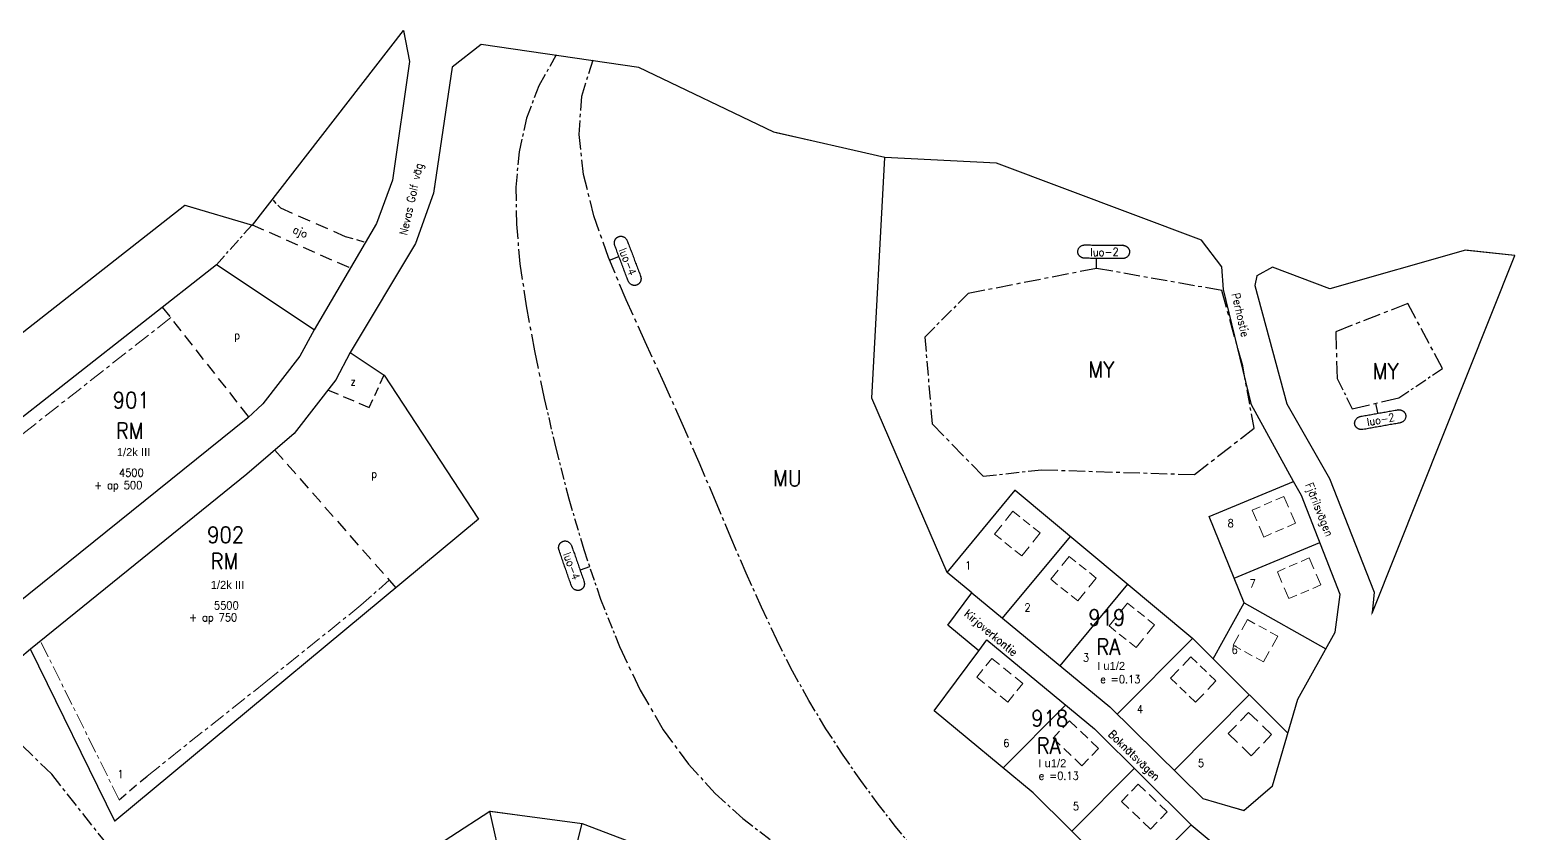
# Model space of a CAD drawing. Header units: metres. Extents: x 25522641 to 25524241, y 6685102 to 6686476.
# Drawn here: x 25523684 to 25524241, y 6686175 to 6686476 of the extents above; entities that cross this region are included whole.
import ezdxf
from ezdxf.enums import TextEntityAlignment as Align

# ---------------------------------------------------------------- set-up
doc = ezdxf.new("R2010")
doc.units = ezdxf.units.M
for name, pattern in [('CENTER', [11, 6.5, -1.5, 1.5, -1.5]), ('DASHED', [7.5, 5, -2.5]), ('DIVIDE2', [6.25, 2.5, -1.25, 0, -1.25, 0, -1.25])]:
    doc.linetypes.add(name, pattern=pattern)
for name, color, linetype in [('D-ALUE-K-TARKOITUS', 7, 'Continuous'), ('D-RAJA-ALUE-KORTTELI', 7, 'Continuous'), ('D-RAJA-K-MAARAYS-R-ALA', 7, 'Continuous'), ('D-RAJA-TONTTI', 7, 'Continuous'), ('D-TEKSTI-025', 7, 'Continuous'), ('D-TEKSTI-035', 7, 'Continuous'), ('D-VARITYS-ALUE_M', 7, 'Continuous'), ('D-VARITYS-ALUE_R', 7, 'Continuous')]:
    doc.layers.add(name, color=color, linetype=linetype)
doc.styles.add('ROMANS', font='ROMANS.shx', dxfattribs={"width": 0.9})
doc.styles.get("Standard").update_dxf_attribs({"font": 'arial.ttf'})

msp = doc.modelspace()

# ---------------------------------------------------------------- linework, layer by layer
at = {"layer": 'D-RAJA-ALUE-KORTTELI', "color": 7, "linetype": 'Continuous'}
for p, q in [((25523767.69085579, 6686403.203813694), (25523824.316356, 6686476.144653778)), ((25523824.316356, 6686476.144653778), (25523826.66652815, 6686464.485593622)), ((25523853.44394058, 6686470.943474181), (25523842.61808733, 6686462.354420874)), ((25523912.61411328, 6686462.296705548), (25523853.44394058, 6686470.943474181)), ((25523826.66652815, 6686464.485593622), (25523820.17359295, 6686420.034913433)), ((25523842.61808733, 6686462.354420874), (25523835.57504985, 6686415.146077591)), ((25523963.20081116, 6686438.019464373), (25523912.61411328, 6686462.296705548)), ((25524004.77654751, 6686428.595567862), (25523963.20081116, 6686438.019464373)), ((25523999.89707892, 6686338.265546659), (25524004.77654751, 6686428.595567862)), ((25524046.64594704, 6686426.448083303), (25524004.77654751, 6686428.595567862)), ((25524123.57756092, 6686397.492147212), (25524046.64594704, 6686426.448083303)), ((25523820.17359295, 6686420.034913433), (25523814.17842725, 6686403.833169023)), ((25523835.57504985, 6686415.146077591), (25523828.8847716, 6686396.341291466)), ((25523588.72002326, 6686290.119441669), (25523742.39332921, 6686410.695353261)), ((25523742.39332921, 6686410.695353261), (25523767.69085579, 6686403.203813694)), ((25523814.17842725, 6686403.833169023), (25523790.84052937, 6686363.953728345)), ((25523828.8847716, 6686396.341291466), (25523804.39151139, 6686355.409743483)), ((25524131.14313932, 6686387.599847055), (25524123.57756092, 6686397.492147212)), ((25524222.53892506, 6686393.780954209), (25524171.65524223, 6686379.329764874)), ((25524187.45816442, 6686257.707290323), (25524240.96582361, 6686391.769069321)), ((25524240.96582361, 6686391.769069321), (25524222.53892506, 6686393.780954209)), ((25523754.18937217, 6686388.330648154), (25523640.92068729, 6686299.34129322)), ((25523790.84052937, 6686363.953728345), (25523754.18937217, 6686388.330648154)), ((25524131.77568782, 6686379.110037975), (25524131.14313932, 6686387.599847055)), ((25524144.228953, 6686384.200699002), (25524143.55543957, 6686380.621913453)), ((25524150.10047758, 6686387.453176234), (25524144.228953, 6686384.200699002)), ((25524171.65524223, 6686379.329764874), (25524150.10047758, 6686387.453176234)), ((25524142.30694407, 6686335.8440433), (25524131.77568782, 6686379.110037975)), ((25524143.55543957, 6686380.621913453), (25524155.518314, 6686336.259099772)), ((25523790.84052937, 6686363.953728345), (25523785.48031998, 6686354.111494713)), ((25523785.48031998, 6686354.111494713), (25523771.67852704, 6686336.154960268)), ((25523804.39151139, 6686355.409743483), (25523798.97009671, 6686345.146745627)), ((25523804.39151139, 6686355.409743483), (25523817.098348, 6686346.978564747)), ((25523798.97009671, 6686345.146745627), (25523783.35407304, 6686325.059959398)), ((25523817.098348, 6686346.978564747), (25523852.43192669, 6686292.905324022)), ((25523771.67852704, 6686336.154960268), (25523766.02149938, 6686330.92217647)), ((25524028.14171716, 6686273.000378236), (25523999.89707892, 6686338.265546659)), ((25524158.05337666, 6686307.092077859), (25524142.30694407, 6686335.8440433)), ((25524155.518314, 6686336.259099772), (25524171.55522775, 6686308.165648242)), ((25523766.02149938, 6686330.92217647), (25523674.24355833, 6686257.081604402)), ((25523783.35407304, 6686325.059959398), (25523765.61555637, 6686309.78771684)), ((25523765.61555637, 6686309.78771684), (25523684.54436726, 6686244.252149457)), ((25524126.41631848, 6686293.938782727), (25524158.05337666, 6686307.092077859)), ((25524160.99855275, 6686301.788996156), (25524158.05337666, 6686307.092077859)), ((25524171.55522775, 6686308.165648242), (25524188.2758048, 6686265.534625119)), ((25524028.14171716, 6686273.000378236), (25524053.61789573, 6686303.821258168)), ((25524053.61789573, 6686303.821258168), (25524120.29450471, 6686248.263041216)), ((25524175.53476468, 6686264.665343991), (25524160.99855275, 6686301.788996156)), ((25523852.43192669, 6686292.905324022), (25523716.12707914, 6686179.724460712)), ((25524139.50064728, 6686261.646030927), (25524126.41631848, 6686293.938782727)), ((25524037.38741485, 6686265.357810751), (25524028.14171716, 6686273.000378236)), ((25524028.46627296, 6686253.2235512), (25524037.38741485, 6686265.357810751)), ((25524037.38741485, 6686265.357810751), (25524089.13338566, 6686222.670298471)), ((25524127.86981199, 6686240.576596457), (25524139.50064728, 6686261.646030927)), ((25524173.61100802, 6686250.648553775), (25524175.53476468, 6686264.665343991)), ((25524188.2758048, 6686265.534625119), (25524187.45816442, 6686257.707290323)), ((25524040.0634484, 6686243.665768341), (25524028.46627296, 6686253.2235512)), ((25524159.67400791, 6686225.455602474), (25524173.61100802, 6686250.648553775)), ((25523684.54436726, 6686244.252149457), (25523638.42463589, 6686205.182175794)), ((25523716.12707914, 6686179.724460712), (25523684.54436726, 6686244.252149457)), ((25524040.0634484, 6686243.665768341), (25524043.06426148, 6686247.685473391)), ((25524043.06426148, 6686247.685473391), (25524083.42867382, 6686214.328325897)), ((25524120.29450471, 6686248.263041216), (25524127.86981199, 6686240.576596457)), ((25524023.36367992, 6686221.14676082), (25524040.0634484, 6686243.665768341)), ((25524089.13338566, 6686222.670298471), (25524123.97503603, 6686188.210200754)), ((25524150.12482795, 6686192.984795906), (25524159.67400791, 6686225.455602474)), ((25524060.45236159, 6686190.32774099), (25524023.36367992, 6686221.14676082)), ((25524083.42867382, 6686214.328325897), (25524119.6380918, 6686178.434134732)), ((25524100.39087986, 6686150.906447222), (25524060.45236159, 6686190.32774099)), ((25524139.43511898, 6686183.799664922), (25524150.12482795, 6686192.984795906)), ((25523827.45069003, 6686164.557285215), (25523856.74747683, 6686183.49624493)), ((25523856.74747683, 6686183.49624493), (25523891.40182257, 6686178.823179722)), ((25524123.97503603, 6686188.210200754), (25524139.43511898, 6686183.799664922)), ((25523891.40182257, 6686178.823179722), (25523919.61757072, 6686168.0713662)), ((25524119.6380918, 6686178.434134732), (25524135.98451327, 6686164.777663787))]:
    msp.add_line(p, q, dxfattribs=at)
at = {"layer": 'D-RAJA-K-MAARAYS-R-ALA', "color": 2, "linetype": 'CENTER', "ltscale": 0.7657565697791658}
msp.add_line((25523881.64724674, 6686467.043452938), (25523875.05780038, 6686455.374732849), dxfattribs=at)
at = {"layer": 'D-RAJA-K-MAARAYS-R-ALA', "color": 2, "linetype": 'CENTER', "ltscale": 0.814627099901828}
msp.add_line((25523891.20076716, 6686451.501117263), (25523895.43677276, 6686465.113209618), dxfattribs=at)
at = {"layer": 'D-RAJA-K-MAARAYS-R-ALA', "color": 2, "linetype": 'CENTER', "ltscale": 0.738386023456787}
msp.add_line((25523875.05780038, 6686455.374732849), (25523870.4719207, 6686443.294109091), dxfattribs=at)
at = {"layer": 'D-RAJA-K-MAARAYS-R-ALA', "color": 2, "linetype": 'CENTER', "ltscale": 0.823793296154229}
msp.add_line((25523890.19343866, 6686437.119970613), (25523891.20076716, 6686451.501117263), dxfattribs=at)
at = {"layer": 'D-RAJA-K-MAARAYS-R-ALA', "color": 2, "linetype": 'CENTER', "ltscale": 0.7374509223737541}
msp.add_line((25523870.4719207, 6686443.294109091), (25523867.68290202, 6686430.693692616), dxfattribs=at)
at = {"layer": 'D-RAJA-K-MAARAYS-R-ALA', "color": 2, "linetype": 'CENTER', "ltscale": 0.861640789592728}
msp.add_line((25523891.88163373, 6686422.136058981), (25523890.19343866, 6686437.119970613), dxfattribs=at)
at = {"layer": 'D-RAJA-K-MAARAYS-R-ALA', "color": 2, "linetype": 'CENTER', "ltscale": 0.7589893537471261}
msp.add_line((25523867.68290202, 6686430.693692616), (25523866.4840387, 6686417.465594351), dxfattribs=at)
at = {"layer": 'D-RAJA-K-MAARAYS-R-ALA', "color": 2, "linetype": 'CENTER', "ltscale": 0.7979936625449989}
msp.add_line((25523866.4840387, 6686417.465594351), (25523866.66862505, 6686403.501925231), dxfattribs=at)
at = {"layer": 'D-RAJA-K-MAARAYS-R-ALA', "color": 2, "linetype": 'CENTER', "ltscale": 0.9082213100193409}
msp.add_line((25523895.73219879, 6686406.715671653), (25523891.88163373, 6686422.136058981), dxfattribs=at)
at = {"layer": 'D-RAJA-K-MAARAYS-R-ALA', "color": 2, "linetype": 'DASHED', "ltscale": 0.3267885651906789}
msp.add_line((25523778.34724524, 6686409.503696049), (25523775.5593186, 6686412.489248304), dxfattribs=at)
at = {"layer": 'D-RAJA-K-MAARAYS-R-ALA', "color": 2, "linetype": 'DASHED', "ltscale": 0.9653606462394141}
msp.add_line((25523802.6567487, 6686398.835358224), (25523778.34724524, 6686409.503696049), dxfattribs=at)
at = {"layer": 'D-RAJA-K-MAARAYS-R-ALA', "color": 2, "linetype": 'CENTER', "ltscale": 0.949710348456741}
msp.add_line((25523901.21198021, 6686391.025097883), (25523895.73219879, 6686406.715671653), dxfattribs=at)
at = {"layer": 'D-RAJA-K-MAARAYS-R-ALA', "color": 2, "linetype": 'CENTER', "ltscale": 0.7052583254463771}
msp.add_line((25523754.22387587, 6686388.300737781), (25523767.60691369, 6686403.297362803), dxfattribs=at)
at = {"layer": 'D-RAJA-K-MAARAYS-R-ALA', "color": 2, "linetype": 'DASHED', "ltscale": 0.930222114865707}
msp.add_line((25523767.60691369, 6686403.297362803), (25523803.80864963, 6686387.410064364), dxfattribs=at)
at = {"layer": 'D-RAJA-K-MAARAYS-R-ALA', "color": 2, "linetype": 'CENTER', "ltscale": 0.8496900587507321}
msp.add_line((25523866.66862505, 6686403.501925231), (25523868.02995541, 6686388.694796175), dxfattribs=at)
at = {"layer": 'D-RAJA-K-MAARAYS-R-ALA', "color": 2, "linetype": 'DASHED', "ltscale": 0.580513218716804}
msp.add_line((25523809.62623603, 6686396.815009645), (25523802.6567487, 6686398.835358224), dxfattribs=at)
at = {"layer": 'D-RAJA-K-MAARAYS-R-ALA', "color": 2, "linetype": 'CENTER', "ltscale": 0.977639040622208}
msp.add_line((25523907.78782439, 6686375.230626872), (25523901.21198021, 6686391.025097883), dxfattribs=at)
at = {"layer": 'D-RAJA-K-MAARAYS-R-ALA', "color": 2, "linetype": 'CENTER', "ltscale": 0.910285734935734}
msp.add_line((25523868.02995541, 6686388.694796175), (25523870.36132414, 6686372.936318095), dxfattribs=at)
at = {"layer": 'D-RAJA-K-MAARAYS-R-ALA', "color": 2, "linetype": 'CENTER', "ltscale": 0.9715599678045942}
msp.add_line((25524084.20510855, 6686386.955823364), (25524036.04687805, 6686377.572903564), dxfattribs=at)
at = {"layer": 'D-RAJA-K-MAARAYS-R-ALA', "color": 2, "linetype": 'CENTER', "ltscale": 0.943447384860438}
msp.add_line((25524131.1271814, 6686378.692732472), (25524084.20510855, 6686386.955823364), dxfattribs=at)
at = {"layer": 'D-RAJA-K-MAARAYS-R-ALA', "color": 2, "linetype": 'CENTER', "ltscale": 1.027906359478224}
msp.add_line((25524138.96914331, 6686350.466502364), (25524131.1271814, 6686378.692732472), dxfattribs=at)
at = {"layer": 'D-RAJA-K-MAARAYS-R-ALA', "color": 2, "linetype": 'DASHED', "ltscale": 0.906031464978982}
msp.add_line((25523766.21360839, 6686331.481769986), (25523734.04543066, 6686372.460860683), dxfattribs=at)
at = {"layer": 'D-RAJA-K-MAARAYS-R-ALA', "color": 2, "linetype": 'CENTER', "ltscale": 0.977147460083491}
msp.add_line((25523870.36132414, 6686372.936318095), (25523873.45602556, 6686356.118601901), dxfattribs=at)
at = {"layer": 'D-RAJA-K-MAARAYS-R-ALA', "color": 2, "linetype": 'CENTER', "ltscale": 0.9871998937171259}
msp.add_line((25523914.92657771, 6686359.49854777), (25523907.78782439, 6686375.230626872), dxfattribs=at)
at = {"layer": 'D-RAJA-K-MAARAYS-R-ALA', "color": 2, "linetype": 'CENTER', "ltscale": 0.808455028397547}
msp.add_line((25524036.04687805, 6686377.572903564), (25524019.81063263, 6686361.224492168), dxfattribs=at)
at = {"layer": 'D-RAJA-K-MAARAYS-R-ALA', "color": 2, "linetype": 'CENTER', "ltscale": 1.016039665999748}
msp.add_line((25524200.85265684, 6686373.765064953), (25524173.87173847, 6686363.251005338), dxfattribs=at)
at = {"layer": 'D-RAJA-K-MAARAYS-R-ALA', "color": 2, "linetype": 'CENTER', "ltscale": 0.9670138691074209}
msp.add_line((25524213.92101488, 6686349.500567316), (25524200.85265684, 6686373.765064953), dxfattribs=at)
at = {"layer": 'D-RAJA-K-MAARAYS-R-ALA', "color": 2, "linetype": 'CENTER', "lineweight": 0, "ltscale": 0.972872219460139}
msp.add_line((25523647.98017284, 6686298.544450267), (25523737.13254656, 6686368.528178831), dxfattribs=at)
at = {"layer": 'D-RAJA-K-MAARAYS-R-ALA', "color": 2, "linetype": 'CENTER', "ltscale": 0.825736625914293}
msp.add_line((25524019.81063263, 6686361.224492168), (25524022.56130789, 6686328.724089595), dxfattribs=at)
at = {"layer": 'D-RAJA-K-MAARAYS-R-ALA', "color": 2, "linetype": 'CENTER', "ltscale": 1.005765669725941}
msp.add_line((25524173.87173847, 6686363.251005338), (25524174.40540263, 6686345.6581984), dxfattribs=at)
at = {"layer": 'D-RAJA-K-MAARAYS-R-ALA', "color": 2, "linetype": 'CENTER', "ltscale": 1.04438330787996}
msp.add_line((25523873.45602556, 6686356.118601901), (25523877.14808533, 6686338.218692799), dxfattribs=at)
at = {"layer": 'D-RAJA-K-MAARAYS-R-ALA', "color": 2, "linetype": 'CENTER', "ltscale": 0.9760275525639731}
msp.add_line((25523922.09508654, 6686343.995149685), (25523914.92657771, 6686359.49854777), dxfattribs=at)
at = {"layer": 'D-RAJA-K-MAARAYS-R-ALA', "color": 2, "linetype": 'CENTER', "ltscale": 0.833807701967168}
msp.add_line((25524143.26747421, 6686327.09495533), (25524138.96914331, 6686350.466502364), dxfattribs=at)
at = {"layer": 'D-RAJA-K-MAARAYS-R-ALA', "color": 2, "linetype": 'DASHED', "ltscale": 0.6577062587316971}
msp.add_line((25523811.53720446, 6686334.84312546), (25523817.0131574, 6686346.803265446), dxfattribs=at)
at = {"layer": 'D-RAJA-K-MAARAYS-R-ALA', "color": 2, "linetype": 'CENTER', "ltscale": 0.7201724738138509}
msp.add_line((25524174.40540263, 6686345.6581984), (25524180.03011071, 6686334.379957002), dxfattribs=at)
at = {"layer": 'D-RAJA-K-MAARAYS-R-ALA', "color": 2, "linetype": 'CENTER', "ltscale": 0.694168033426737}
msp.add_line((25524197.52055451, 6686338.436065295), (25524213.92101488, 6686349.500567316), dxfattribs=at)
at = {"layer": 'D-RAJA-K-MAARAYS-R-ALA', "color": 2, "linetype": 'DASHED', "ltscale": 0.8476485603904559}
msp.add_line((25523795.92086618, 6686341.441095727), (25523811.53720446, 6686334.84312546), dxfattribs=at)
at = {"layer": 'D-RAJA-K-MAARAYS-R-ALA', "color": 2, "linetype": 'CENTER', "ltscale": 0.9472836329167579}
msp.add_line((25523928.86503164, 6686328.863059874), (25523922.09508654, 6686343.995149685), dxfattribs=at)
at = {"layer": 'D-RAJA-K-MAARAYS-R-ALA', "color": 2, "linetype": 'CENTER', "ltscale": 0.67197069363562}
msp.add_line((25523877.14808533, 6686338.218692799), (25523881.43445414, 6686319.553373234), dxfattribs=at)
at = {"layer": 'D-RAJA-K-MAARAYS-R-ALA', "color": 2, "linetype": 'CENTER', "ltscale": 1.025977107058535}
msp.add_line((25524180.03011071, 6686334.379957002), (25524197.52055451, 6686338.436065295), dxfattribs=at)
at = {"layer": 'D-RAJA-K-MAARAYS-R-ALA', "color": 2, "linetype": 'CENTER', "ltscale": 0.9159746085002222}
msp.add_line((25523935.2274311, 6686314.150258396), (25523928.86503164, 6686328.863059874), dxfattribs=at)
at = {"layer": 'D-RAJA-K-MAARAYS-R-ALA', "color": 2, "linetype": 'CENTER', "ltscale": 0.9620144933420071}
msp.add_line((25524022.56130789, 6686328.724089595), (25524041.64632737, 6686309.039665036), dxfattribs=at)
at = {"layer": 'D-RAJA-K-MAARAYS-R-ALA', "color": 2, "linetype": 'CENTER', "ltscale": 0.994698958518966}
msp.add_line((25524120.89105989, 6686309.689284832), (25524143.26747421, 6686327.09495533), dxfattribs=at)
at = {"layer": 'D-RAJA-K-MAARAYS-R-ALA', "color": 2, "linetype": 'DASHED', "ltscale": 0.948253713366919}
msp.add_line((25523776.10770457, 6686318.877666693), (25523821.50325474, 6686267.248355907), dxfattribs=at)
at = {"layer": 'D-RAJA-K-MAARAYS-R-ALA', "color": 2, "linetype": 'CENTER', "ltscale": 0.689626436326288}
msp.add_line((25523881.43445414, 6686319.553373234), (25523886.3528139, 6686300.524359961), dxfattribs=at)
at = {"layer": 'D-RAJA-K-MAARAYS-R-ALA', "color": 2, "linetype": 'CENTER', "ltscale": 0.885660770460726}
msp.add_line((25523941.2781374, 6686299.88106353), (25523935.2274311, 6686314.150258396), dxfattribs=at)
at = {"layer": 'D-RAJA-K-MAARAYS-R-ALA', "color": 2, "linetype": 'CENTER', "ltscale": 0.7747784370191959}
msp.add_line((25524041.64632737, 6686309.039665036), (25524063.59360124, 6686311.467816798), dxfattribs=at)
at = {"layer": 'D-RAJA-K-MAARAYS-R-ALA', "color": 2, "linetype": 'CENTER', "ltscale": 0.9321147173832719}
msp.add_line((25524063.59360124, 6686311.467816798), (25524120.89105989, 6686309.689284832), dxfattribs=at)
at = {"layer": 'D-RAJA-K-MAARAYS-R-ALA', "color": 2, "linetype": 'CENTER', "ltscale": 0.694598443168169}
msp.add_line((25523886.3528139, 6686300.524359961), (25523891.94084652, 6686281.533369728), dxfattribs=at)
at = {"layer": 'D-RAJA-K-MAARAYS-R-ALA', "color": 2, "linetype": 'CENTER', "ltscale": 0.8562294354760219}
msp.add_line((25523947.11300298, 6686286.079793558), (25523941.2781374, 6686299.88106353), dxfattribs=at)
at = {"layer": 'D-RAJA-K-MAARAYS-R-ALA', "color": 2, "linetype": 'DASHED', "lineweight": 0, "ltscale": 0.650000000029481}
for p, q in [((25524154.43278398, 6686301.50761494), (25524142.49436928, 6686296.362301106)), ((25524146.84809637, 6686286.26056559), (25524158.78651107, 6686291.405879425))]:
    msp.add_line(p, q, dxfattribs=at)
at = {"layer": 'D-RAJA-K-MAARAYS-R-ALA', "color": 2, "linetype": 'DASHED', "lineweight": 0, "ltscale": 0.880000000033923}
for p, q in [((25524158.78651107, 6686291.405879425), (25524154.43278398, 6686301.50761494)), ((25524142.49436928, 6686296.362301106), (25524146.84809637, 6686286.26056559))]:
    msp.add_line(p, q, dxfattribs=at)
at = {"layer": 'D-RAJA-K-MAARAYS-R-ALA', "color": 2, "linetype": 'DASHED', "lineweight": 0, "ltscale": 0.8799999999487691}
for p, q in [((25524052.85383971, 6686295.907340514), (25524045.97432118, 6686287.324087933)), ((25524073.92182332, 6686279.021249594), (25524067.04230479, 6686270.437997013)), ((25524095.77010262, 6686261.509747896), (25524088.8905841, 6686252.926495316))]:
    msp.add_line(p, q, dxfattribs=at)
at = {"layer": 'D-RAJA-K-MAARAYS-R-ALA', "color": 2, "linetype": 'DASHED', "lineweight": 0, "ltscale": 0.6499999999846011}
for p, q in [((25524062.99768367, 6686287.77700044), (25524052.85383971, 6686295.907340514)), ((25524084.06566728, 6686270.890909521), (25524073.92182332, 6686279.021249594)), ((25524105.91394658, 6686253.379407823), (25524095.77010262, 6686261.509747896))]:
    msp.add_line(p, q, dxfattribs=at)
at = {"layer": 'D-RAJA-K-MAARAYS-R-ALA', "color": 2, "linetype": 'CENTER', "ltscale": 0.8276645609200931}
msp.add_line((25523952.82788028, 6686272.770766771), (25523947.11300298, 6686286.079793558), dxfattribs=at)
at = {"layer": 'D-RAJA-K-MAARAYS-R-ALA', "color": 2, "linetype": 'DASHED', "lineweight": 0, "ltscale": 0.6500000000137239}
for p, q in [((25524045.97432118, 6686287.324087933), (25524056.11816514, 6686279.193747859)), ((25524067.04230479, 6686270.437997013), (25524077.18614875, 6686262.307656939)), ((25524088.8905841, 6686252.926495316), (25524099.03442806, 6686244.796155241))]:
    msp.add_line(p, q, dxfattribs=at)
at = {"layer": 'D-RAJA-K-MAARAYS-R-ALA', "color": 2, "linetype": 'DASHED', "lineweight": 0, "ltscale": 0.8800000000069059}
for p, q in [((25524056.11816514, 6686279.193747859), (25524062.99768367, 6686287.77700044)), ((25524077.18614875, 6686262.307656939), (25524084.06566728, 6686270.890909521)), ((25524099.03442806, 6686244.796155241), (25524105.91394658, 6686253.379407823))]:
    msp.add_line(p, q, dxfattribs=at)
at = {"layer": 'D-RAJA-K-MAARAYS-R-ALA', "color": 2, "linetype": 'CENTER', "ltscale": 0.68737978976891}
msp.add_line((25523891.94084652, 6686281.533369728), (25523898.23623382, 6686262.982119272), dxfattribs=at)
at = {"layer": 'D-RAJA-K-MAARAYS-R-ALA', "color": 2, "linetype": 'DASHED', "lineweight": 0, "ltscale": 0.650000000047911}
for p, q in [((25524163.90998953, 6686278.412001888), (25524151.97157483, 6686273.266688053)), ((25524156.32530192, 6686263.164952538), (25524168.26371662, 6686268.310266374))]:
    msp.add_line(p, q, dxfattribs=at)
at = {"layer": 'D-RAJA-K-MAARAYS-R-ALA', "color": 2, "linetype": 'DASHED', "lineweight": 0, "ltscale": 0.8799999999655009}
for p, q in [((25524168.26371662, 6686268.310266374), (25524163.90998953, 6686278.412001888)), ((25524151.97157483, 6686273.266688053), (25524156.32530192, 6686263.164952538))]:
    msp.add_line(p, q, dxfattribs=at)
at = {"layer": 'D-RAJA-K-MAARAYS-R-ALA', "color": 2, "linetype": 'CENTER', "ltscale": 0.8000647058536519}
msp.add_line((25523958.51862175, 6686259.978301464), (25523952.82788028, 6686272.770766771), dxfattribs=at)
at = {"layer": 'D-RAJA-K-MAARAYS-R-ALA', "color": 2, "linetype": 'CENTER', "lineweight": 0, "ltscale": 0.8077229497113321}
msp.add_line((25523808.40663647, 6686260.731723819), (25523819.02245731, 6686270.064829361), dxfattribs=at)
at = {"layer": 'D-RAJA-K-MAARAYS-R-ALA', "color": 2, "linetype": 'CENTER', "ltscale": 0.668698996943942}
msp.add_line((25523898.23623382, 6686262.982119272), (25523905.2766576, 6686245.272325328), dxfattribs=at)
at = {"layer": 'D-RAJA-K-MAARAYS-R-ALA', "color": 2, "linetype": 'CENTER', "lineweight": 0, "ltscale": 0.9059225990047529}
msp.add_line((25523772.78764856, 6686232.021672427), (25523808.40663647, 6686260.731723819), dxfattribs=at)
at = {"layer": 'D-RAJA-K-MAARAYS-R-ALA', "color": 2, "linetype": 'CENTER', "ltscale": 0.7736629458876508}
msp.add_line((25523964.28107982, 6686247.72671594), (25523958.51862175, 6686259.978301464), dxfattribs=at)
at = {"layer": 'D-RAJA-K-MAARAYS-R-ALA', "color": 2, "linetype": 'DASHED', "lineweight": 0, "ltscale": 0.8799999999199201}
msp.add_line((25524140.7219452, 6686255.331914123), (25524135.43453541, 6686245.686018743), dxfattribs=at)
at = {"layer": 'D-RAJA-K-MAARAYS-R-ALA', "color": 2, "linetype": 'DASHED', "lineweight": 0, "ltscale": 0.650000000124754}
msp.add_line((25524152.12163974, 6686249.083157096), (25524140.7219452, 6686255.331914123), dxfattribs=at)
at = {"layer": 'D-RAJA-K-MAARAYS-R-ALA', "color": 2, "linetype": 'CENTER', "lineweight": 0, "ltscale": 0.906705466900092}
msp.add_line((25523717.76615668, 6686187.775595039), (25523688.56702, 6686246.670852522), dxfattribs=at)
at = {"layer": 'D-RAJA-K-MAARAYS-R-ALA', "color": 2, "linetype": 'CENTER', "ltscale": 1.041742887100688}
msp.add_line((25523905.2766576, 6686245.272325328), (25523913.09979963, 6686228.805704599), dxfattribs=at)
at = {"layer": 'D-RAJA-K-MAARAYS-R-ALA', "color": 2, "linetype": 'CENTER', "ltscale": 0.7488480901174019}
msp.add_line((25523970.21110693, 6686236.040328508), (25523964.28107982, 6686247.72671594), dxfattribs=at)
at = {"layer": 'D-RAJA-K-MAARAYS-R-ALA', "color": 2, "linetype": 'DASHED', "lineweight": 0, "ltscale": 0.649999999961418}
msp.add_line((25524135.43453541, 6686245.686018743), (25524146.83422995, 6686239.437261716), dxfattribs=at)
at = {"layer": 'D-RAJA-K-MAARAYS-R-ALA', "color": 2, "linetype": 'DASHED', "lineweight": 0, "ltscale": 0.880000000063172}
msp.add_line((25524146.83422995, 6686239.437261716), (25524152.12163974, 6686249.083157096), dxfattribs=at)
at = {"layer": 'D-RAJA-K-MAARAYS-R-ALA', "color": 2, "linetype": 'DASHED', "lineweight": 0, "ltscale": 0.719999999980313}
for p, q in [((25524044.89236967, 6686240.773355484), (25524039.26367269, 6686233.750694281)), ((25524050.96810803, 6686224.369532659), (25524056.596805, 6686231.392193861))]:
    msp.add_line(p, q, dxfattribs=at)
at = {"layer": 'D-RAJA-K-MAARAYS-R-ALA', "color": 2, "linetype": 'DASHED', "lineweight": 0, "ltscale": 0.7499999999285508}
for p, q in [((25524056.596805, 6686231.392193861), (25524044.89236967, 6686240.773355484)), ((25524039.26367269, 6686233.750694281), (25524050.96810803, 6686224.369532659))]:
    msp.add_line(p, q, dxfattribs=at)
at = {"layer": 'D-RAJA-K-MAARAYS-R-ALA', "color": 2, "linetype": 'DASHED', "lineweight": 0, "ltscale": 0.8799999998447651}
msp.add_line((25524119.56913109, 6686241.314392857), (25524111.94051261, 6686233.389484025), dxfattribs=at)
at = {"layer": 'D-RAJA-K-MAARAYS-R-ALA', "color": 2, "linetype": 'DASHED', "lineweight": 0, "ltscale": 0.6499999999843871}
msp.add_line((25524128.93493244, 6686232.298752831), (25524119.56913109, 6686241.314392857), dxfattribs=at)
at = {"layer": 'D-RAJA-K-MAARAYS-R-ALA', "color": 2, "linetype": 'CENTER', "ltscale": 0.725756347745436}
msp.add_line((25523976.37751381, 6686224.936990123), (25523970.21110693, 6686236.040328508), dxfattribs=at)
at = {"layer": 'D-RAJA-K-MAARAYS-R-ALA', "color": 2, "linetype": 'DASHED', "lineweight": 0, "ltscale": 0.650000000016681}
msp.add_line((25524111.94051261, 6686233.389484025), (25524121.30631395, 6686224.373843998), dxfattribs=at)
at = {"layer": 'D-RAJA-K-MAARAYS-R-ALA', "color": 2, "linetype": 'CENTER', "lineweight": 0, "ltscale": 0.9245644205037281}
msp.add_line((25523728.24400312, 6686196.680418854), (25523772.78764856, 6686232.021672427), dxfattribs=at)
at = {"layer": 'D-RAJA-K-MAARAYS-R-ALA', "color": 2, "linetype": 'CENTER', "ltscale": 0.9804530774143392}
msp.add_line((25523913.09979963, 6686228.805704599), (25523921.74334161, 6686213.98397378), dxfattribs=at)
at = {"layer": 'D-RAJA-K-MAARAYS-R-ALA', "color": 2, "linetype": 'DASHED', "lineweight": 0, "ltscale": 0.8799999998984429}
msp.add_line((25524121.30631395, 6686224.373843998), (25524128.93493244, 6686232.298752831), dxfattribs=at)
at = {"layer": 'D-RAJA-K-MAARAYS-R-ALA', "color": 2, "linetype": 'CENTER', "ltscale": 0.702969825656349}
msp.add_line((25523982.74094441, 6686214.408682333), (25523976.37751381, 6686224.936990123), dxfattribs=at)
at = {"layer": 'D-RAJA-K-MAARAYS-R-ALA', "color": 2, "linetype": 'DASHED', "lineweight": 0, "ltscale": 0.719999999969265}
for p, q in [((25524074.08328826, 6686217.376692824), (25524067.86215728, 6686210.873037755)), ((25524099.81451453, 6686193.63944891), (25524093.59338354, 6686187.135793841))]:
    msp.add_line(p, q, dxfattribs=at)
at = {"layer": 'D-RAJA-K-MAARAYS-R-ALA', "color": 2, "linetype": 'DASHED', "lineweight": 0, "ltscale": 0.7499999999123879}
for p, q in [((25524084.92271338, 6686207.008141181), (25524074.08328826, 6686217.376692824)), ((25524093.59338354, 6686187.135793841), (25524104.43280865, 6686176.767242199))]:
    msp.add_line(p, q, dxfattribs=at)
at = {"layer": 'D-RAJA-K-MAARAYS-R-ALA', "color": 2, "linetype": 'DASHED', "lineweight": 0, "ltscale": 0.87999999999777}
msp.add_line((25524141.18251881, 6686220.509069718), (25524133.55390033, 6686212.584160887), dxfattribs=at)
at = {"layer": 'D-RAJA-K-MAARAYS-R-ALA', "color": 2, "linetype": 'DASHED', "lineweight": 0, "ltscale": 0.9600000000380648}
msp.add_line((25524149.8278739, 6686212.186940461), (25524141.18251881, 6686220.509069718), dxfattribs=at)
at = {"layer": 'D-RAJA-K-MAARAYS-R-ALA', "color": 2, "linetype": 'CENTER', "ltscale": 0.9023626759446051}
msp.add_line((25523692.46858383, 6686197.309629836), (25523674.06508073, 6686215.273272511), dxfattribs=at)
at = {"layer": 'D-RAJA-K-MAARAYS-R-ALA', "color": 2, "linetype": 'CENTER', "ltscale": 0.912443451726105}
msp.add_line((25523921.74334161, 6686213.98397378), (25523931.19114349, 6686201.111195833), dxfattribs=at)
at = {"layer": 'D-RAJA-K-MAARAYS-R-ALA', "color": 2, "linetype": 'CENTER', "ltscale": 0.679805662827368}
msp.add_line((25523989.23500096, 6686204.440919311), (25523982.74094441, 6686214.408682333), dxfattribs=at)
at = {"layer": 'D-RAJA-K-MAARAYS-R-ALA', "color": 2, "linetype": 'DASHED', "lineweight": 0, "ltscale": 0.750000000046988}
for p, q in [((25524067.86215728, 6686210.873037755), (25524078.70158239, 6686200.504486113)), ((25524110.65393964, 6686183.270897267), (25524099.81451453, 6686193.63944891))]:
    msp.add_line(p, q, dxfattribs=at)
at = {"layer": 'D-RAJA-K-MAARAYS-R-ALA', "color": 2, "linetype": 'DASHED', "lineweight": 0, "ltscale": 0.960000000089736}
msp.add_line((25524133.55390033, 6686212.584160887), (25524142.19925542, 6686204.262031629), dxfattribs=at)
at = {"layer": 'D-RAJA-K-MAARAYS-R-ALA', "color": 2, "linetype": 'DASHED', "lineweight": 0, "ltscale": 0.880000000051447}
msp.add_line((25524142.19925542, 6686204.262031629), (25524149.8278739, 6686212.186940461), dxfattribs=at)
at = {"layer": 'D-RAJA-K-MAARAYS-R-ALA', "color": 2, "linetype": 'DASHED', "lineweight": 0, "ltscale": 0.71999999976326}
msp.add_line((25524078.70158239, 6686200.504486113), (25524084.92271338, 6686207.008141181), dxfattribs=at)
at = {"layer": 'D-RAJA-K-MAARAYS-R-ALA', "color": 2, "linetype": 'CENTER', "ltscale": 0.8507216957437529}
msp.add_line((25523931.19114349, 6686201.111195833), (25523941.21177807, 6686190.100818912), dxfattribs=at)
at = {"layer": 'D-RAJA-K-MAARAYS-R-ALA', "color": 2, "linetype": 'CENTER', "ltscale": 0.6559731362373199}
msp.add_line((25523995.79328571, 6686195.019215247), (25523989.23500096, 6686204.440919311), dxfattribs=at)
at = {"layer": 'D-RAJA-K-MAARAYS-R-ALA', "color": 2, "linetype": 'CENTER', "ltscale": 0.8518932935560821}
msp.add_line((25523719.19206227, 6686163.595705431), (25523692.46858383, 6686197.309629836), dxfattribs=at)
at = {"layer": 'D-RAJA-K-MAARAYS-R-ALA', "color": 2, "linetype": 'DASHED', "ltscale": 0.6875339139359761}
msp.add_line((25523717.76615668, 6686187.775595038), (25523728.24400312, 6686196.680418854), dxfattribs=at)
at = {"layer": 'D-RAJA-K-MAARAYS-R-ALA', "color": 2, "linetype": 'CENTER', "ltscale": 0.6312076531655479}
msp.add_line((25524002.34940092, 6686186.129084308), (25523995.79328571, 6686195.019215247), dxfattribs=at)
at = {"layer": 'D-RAJA-K-MAARAYS-R-ALA', "color": 2, "linetype": 'CENTER', "ltscale": 0.794571329833895}
msp.add_line((25523941.21177807, 6686190.100818912), (25523951.51999645, 6686180.768637451), dxfattribs=at)
at = {"layer": 'D-RAJA-K-MAARAYS-R-ALA', "color": 2, "linetype": 'CENTER', "ltscale": 0.605272447635595}
msp.add_line((25524008.83694885, 6686177.75604067), (25524002.34940092, 6686186.129084308), dxfattribs=at)
at = {"layer": 'D-RAJA-K-MAARAYS-R-ALA', "color": 2, "linetype": 'DASHED', "lineweight": 0, "ltscale": 0.72000000017527}
msp.add_line((25524104.43280865, 6686176.767242199), (25524110.65393964, 6686183.270897267), dxfattribs=at)
at = {"layer": 'D-RAJA-K-MAARAYS-R-ALA', "color": 2, "linetype": 'CENTER', "ltscale": 0.740093223948465}
msp.add_line((25523951.51999645, 6686180.768637451), (25523961.83054975, 6686172.930445884), dxfattribs=at)
at = {"layer": 'D-RAJA-K-MAARAYS-R-ALA', "color": 2, "linetype": 'CENTER', "ltscale": 0.5779602963971651}
msp.add_line((25524015.18953175, 6686169.885598507), (25524008.83694885, 6686177.75604067), dxfattribs=at)
at = {"layer": 'D-RAJA-TONTTI', "color": 2, "linetype": 'Continuous'}
for p, q in [((25524048.97305046, 6686255.800313716), (25524074.37410869, 6686286.526164723)), ((25524135.75691471, 6686270.885742679), (25524167.89945033, 6686284.16497398)), ((25524070.5704906, 6686237.983641683), (25524095.88374398, 6686268.603282887)), ((25524139.50064728, 6686261.646030927), (25524170.13175233, 6686244.359343878)), ((25524091.97931125, 6686219.855538758), (25524120.22437705, 6686248.321475022)), ((25524127.86981199, 6686240.576596457), (25524154.99957855, 6686213.642426114)), ((25524049.19015373, 6686199.68612721), (25524072.59896748, 6686223.277994452)), ((25524113.30741053, 6686198.76100456), (25524141.43160393, 6686227.105124806)), ((25524154.99957855, 6686213.642426114), (25524155.92878382, 6686212.720430706)), ((25524074.97912348, 6686175.989108189), (25524098.34707704, 6686199.539797195)), ((25523864.93750997, 6686147.206593577), (25523856.74747683, 6686183.49624493)), ((25523882.70254488, 6686144.862598703), (25523891.40182257, 6686178.823179722)), ((25524096.3286005, 6686154.916117968), (25524119.6380918, 6686178.434134732))]:
    msp.add_line(p, q, dxfattribs=at)
at = {"layer": 'D-TEKSTI-025', "color": 2, "linetype": 'Continuous'}
for p, q in [((25523901.62305347, 6686390.037744068), (25523905.12306128, 6686391.440639157)), ((25524084.20510855, 6686386.955823364), (25524084.15588968, 6686390.726200907)), ((25524189.67592417, 6686332.780306502), (25524188.94004046, 6686336.478501263)), ((25523894.1241364, 6686275.105300723), (25523890.59020532, 6686273.790196018))]:
    msp.add_line(p, q, dxfattribs=at)
for points in [[(25523903.60269268, 6686395.475847982), (25523906.07075139, 6686388.925375771), (25523908.5388101, 6686382.374903556, 3.725290298461914e-09), (25523909.49021595, 6686379.849778224), (25523911.82967031, 6686380.731227756, 3.725290298461914e-09), (25523914.16912467, 6686381.612677301, 3.725290298461914e-09), (25523913.21771882, 6686384.137802634, -3.725290298461914e-09), (25523910.74966012, 6686390.688274845, 3.725290298461914e-09), (25523908.2816014, 6686397.238747064), (25523907.33019555, 6686399.763872404, 3.725290298461914e-09), (25523904.99074119, 6686398.882422861), (25523902.65128683, 6686398.000973329, 3.725290298461914e-09), (25523903.60269268, 6686395.475847982)], [(25524079.84389612, 6686390.760001563), (25524086.84368107, 6686390.705131968), (25524093.84346602, 6686390.650262376, 3.725290298461914e-09), (25524096.54179582, 6686390.629110828), (25524096.5613921, 6686393.129034026, 3.725290298461914e-09), (25524096.58098838, 6686395.628957221, 3.725290298461914e-09), (25524093.88265859, 6686395.650108768, -3.725290298461914e-09), (25524086.88287364, 6686395.704978362, 3.725290298461914e-09), (25524079.88308869, 6686395.759847956), (25524077.18475889, 6686395.780999495, 3.725290298461914e-09), (25524077.1651626, 6686393.281076301), (25524077.14556632, 6686390.781153105, 3.725290298461914e-09), (25524079.84389612, 6686390.760001564)], [(25524184.08159296, 6686326.5786857), (25524190.97403543, 6686327.801075499), (25524197.8664779, 6686329.023465305, 3.725290298461914e-09), (25524200.52342852, 6686329.494681322), (25524200.08686072, 6686331.956267918, 3.725290298461914e-09), (25524199.65029294, 6686334.417854513, 3.725290298461914e-09), (25524196.99334233, 6686333.946638494, -3.725290298461914e-09), (25524190.10089986, 6686332.724248691, 3.725290298461914e-09), (25524183.20845739, 6686331.501858893), (25524180.55150678, 6686331.030642864, 3.725290298461914e-09), (25524180.98807456, 6686328.569056272), (25524181.42464235, 6686326.107469675, 3.725290298461914e-09), (25524184.08159296, 6686326.578685702)], [(25523892.00938937, 6686269.718298716), (25523889.7055865, 6686276.328328395), (25523887.40178362, 6686282.938358074, 3.725290298461914e-09), (25523886.51369635, 6686285.486442081), (25523884.15297146, 6686284.663655331, 3.725290298461914e-09), (25523881.79224658, 6686283.84086859, 3.725290298461914e-09), (25523882.68033385, 6686281.292784592, -3.725290298461914e-09), (25523884.98413673, 6686274.682754913, 3.725290298461914e-09), (25523887.2879396, 6686268.072725238), (25523888.17602688, 6686265.524641233, 3.725290298461914e-09), (25523890.53675176, 6686266.347427977), (25523892.89747664, 6686267.170214718, 3.725290298461914e-09), (25523892.00938937, 6686269.718298716)]]:
    msp.add_rational_spline(points, [1, 1, 1, 0.7071067811865476, 1, 0.7071067811865476, 1, 1, 1, 0.7071067811865476, 1, 0.7071067811865476, 1], degree=2, knots=[0, 0, 0, 1, 1, 2.570796326794897, 2.570796326794897, 4.141592653589793, 4.141592653589793, 5.141592653589793, 5.141592653589793, 6.71238898038469, 6.71238898038469, 8.283185307179586, 8.283185307179586, 8.283185307179586], dxfattribs=at)
at = {"layer": 'D-VARITYS-ALUE_M', "color": 74, "linetype": 'DIVIDE2', "ltscale": 0.65}
msp.add_lwpolyline([(25523640.92068729, 6686299.34129322, 0.2, 0.3333333333333333, 0), (25523754.18937217, 6686388.330648154, 0.2, 0.3333333333333333, 0), (25523790.84052937, 6686363.953728345, 0.2, 0.3333333333333333, 0), (25523814.17842725, 6686403.833169023, 0.2, 0.3333333333333333, 0), (25523820.17359295, 6686420.034913433, 0.2, 0.3333333333333333, 0), (25523826.66652815, 6686464.485593622, 0.2, 0.3333333333333333, 0), (25523824.316356, 6686476.144653778, 0.2, 0.3333333333333333, 0), (25523767.69085579, 6686403.203813694, 0.2, 0.3333333333333333, 0), (25523742.39332921, 6686410.695353261, 0.2, 0.3333333333333333, 0), (25523588.72002326, 6686290.119441669, 0.2, 0.3333333333333333, 0), (25523565.88685882, 6686283.13248626, 0.2, 0.3333333333333333, 0), (25523588.08287448, 6686210.837541092, 0.2, 0.3333333333333333, 0), (25523600.88336659, 6686209.227025105, 0.2, 0.3333333333333333, 0), (25523609.35498636, 6686210.164897977, 0.2, 0.3333333333333333, 0), (25523619.92882386, 6686213.35487851, 0.2, 0.3333333333333333, 0), (25523629.06128377, 6686219.119211982, 0.2, 0.3333333333333333, 0), (25523674.24355833, 6686257.081604402, 0.2, 0.3333333333333333, 0), (25523640.92068729, 6686299.34129322, 0.2, 0.3333333333333333, 0)], format="xyseb", close=True, dxfattribs=at)
at = {"layer": 'D-VARITYS-ALUE_M', "color": 74, "linetype": 'DIVIDE2', "ltscale": 0.6699999999999999}
for points in [[(25524100.39087986, 6686150.906447222, 0.2, 0.3333333333333333, 0), (25524060.45236159, 6686190.32774099, 0.2, 0.3333333333333333, 0), (25524023.36367992, 6686221.14676082, 0.2, 0.3333333333333333, 0), (25524040.0634484, 6686243.665768341, 0.2, 0.3333333333333333, 0), (25524028.46627296, 6686253.2235512, 0.2, 0.3333333333333333, 0), (25524037.38741485, 6686265.357810751, 0.2, 0.3333333333333333, 0), (25524028.14171716, 6686273.000378236, 0.2, 0.3333333333333333, 0), (25523999.89707892, 6686338.265546659, 0.2, 0.3333333333333333, 0), (25523999.89707892, 6686338.265546659, 0.2, 0.3333333333333333, 0), (25524004.77654751, 6686428.595567862, 0.2, 0.3333333333333333, 0), (25523963.20081116, 6686438.019464373, 0.2, 0.3333333333333333, 0), (25523912.61411328, 6686462.296705548, 0.2, 0.3333333333333333, 0), (25523853.44394058, 6686470.943474181, 0.2, 0.3333333333333333, 0), (25523842.61808733, 6686462.354420874, 0.2, 0.3333333333333333, 0), (25523835.57504985, 6686415.146077591, 0.2, 0.3333333333333333, 0), (25523828.8847716, 6686396.341291466, 0.2, 0.3333333333333333, 0), (25523804.39151139, 6686355.409743483, 0.2, 0.3333333333333333, 0), (25523817.098348, 6686346.978564747, 0.2, 0.3333333333333333, 0), (25523852.43192669, 6686292.905324022, 0.2, 0.3333333333333333, 0), (25523716.12707914, 6686179.724460712, 0.2, 0.3333333333333333, 0), (25523684.54436726, 6686244.252149457, 0.2, 0.3333333333333333, 0), (25523638.42463589, 6686205.182175794, 0.2, 0.3333333333333333, 0)], [(25523827.45069003, 6686164.557285215, 0.2, 0.3333333333333333, 0), (25523856.74747683, 6686183.49624493, 0.2, 0.3333333333333333, 0), (25523891.40182257, 6686178.823179722, 0.2, 0.3333333333333333, 0), (25523919.61757072, 6686168.0713662, 0.2, 0.3333333333333333, 0)]]:
    msp.add_lwpolyline(points, format="xyseb", dxfattribs=at)
at = {"layer": 'D-VARITYS-ALUE_M', "color": 74, "linetype": 'DIVIDE2', "ltscale": 0.69}
for points in [[(25524100.39087986, 6686150.906447222, 0.2, 0.3333333333333333, 0), (25524060.45236159, 6686190.32774099, 0.2, 0.3333333333333333, 0), (25524023.36367992, 6686221.14676082, 0.2, 0.3333333333333333, 0), (25524040.0634484, 6686243.665768341, 0.2, 0.3333333333333333, 0), (25524028.46627296, 6686253.2235512, 0.2, 0.3333333333333333, 0), (25524037.38741485, 6686265.357810751, 0.2, 0.3333333333333333, 0), (25524028.14171716, 6686273.000378236, 0.2, 0.3333333333333333, 0), (25523999.89707892, 6686338.265546659, 0.2, 0.3333333333333333, 0), (25523999.89707892, 6686338.265546659, 0.2, 0.3333333333333333, 0), (25524004.77654751, 6686428.595567862, 0.2, 0.3333333333333333, 0), (25523963.20081116, 6686438.019464373, 0.2, 0.3333333333333333, 0), (25523912.61411328, 6686462.296705548, 0.2, 0.3333333333333333, 0), (25523853.44394058, 6686470.943474181, 0.2, 0.3333333333333333, 0), (25523842.61808733, 6686462.354420874, 0.2, 0.3333333333333333, 0), (25523835.57504985, 6686415.146077591, 0.2, 0.3333333333333333, 0), (25523828.8847716, 6686396.341291466, 0.2, 0.3333333333333333, 0), (25523804.39151139, 6686355.409743483, 0.2, 0.3333333333333333, 0), (25523817.098348, 6686346.978564747, 0.2, 0.3333333333333333, 0), (25523852.43192669, 6686292.905324022, 0.2, 0.3333333333333333, 0), (25523716.12707914, 6686179.724460712, 0.2, 0.3333333333333333, 0), (25523684.54436726, 6686244.252149457, 0.2, 0.3333333333333333, 0), (25523638.42463589, 6686205.182175794, 0.2, 0.3333333333333333, 0)], [(25523827.45069003, 6686164.557285215, 0.2, 0.3333333333333333, 0), (25523856.74747683, 6686183.49624493, 0.2, 0.3333333333333333, 0), (25523891.40182257, 6686178.823179722, 0.2, 0.3333333333333333, 0), (25523919.61757072, 6686168.0713662, 0.2, 0.3333333333333333, 0)]]:
    msp.add_lwpolyline(points, format="xyseb", dxfattribs=at)
at = {"layer": 'D-VARITYS-ALUE_M', "color": 74, "linetype": 'DIVIDE2', "ltscale": 0.8}
msp.add_lwpolyline([(25524131.77568782, 6686379.110037975, 0.2, 0.3333333333333333, 0), (25524131.14313932, 6686387.599847055, 0.2, 0.3333333333333333, 0), (25524123.57756092, 6686397.492147212, 0.2, 0.3333333333333333, 0), (25524046.64594704, 6686426.448083303, 0.2, 0.3333333333333333, 0), (25524004.77654751, 6686428.595567862, 0.2, 0.3333333333333333, 0), (25523999.89707892, 6686338.265546659, 0.2, 0.3333333333333333, 0), (25524028.14171716, 6686273.000378236, 0.2, 0.3333333333333333, 0), (25524053.61789573, 6686303.821258168, 0.2, 0.3333333333333333, 0), (25524120.29450471, 6686248.263041216, 0.2, 0.3333333333333333, 0), (25524127.86981199, 6686240.576596457, 0.2, 0.3333333333333333, 0), (25524139.50064728, 6686261.646030927, 0.2, 0.3333333333333333, 0), (25524126.41631848, 6686293.938782727, 0.2, 0.3333333333333333, 0), (25524158.05337666, 6686307.092077859, 0.2, 0.3333333333333333, 0), (25524142.30694407, 6686335.8440433, 0.2, 0.3333333333333333, 0), (25524131.77568782, 6686379.110037975, 0.2, 0.3333333333333333, 0)], format="xyseb", close=True, dxfattribs=at)
at = {"layer": 'D-VARITYS-ALUE_M', "color": 74, "linetype": 'DIVIDE2', "ltscale": 0.62}
msp.add_lwpolyline([(25524240.96582361, 6686391.769069321, 0.2, 0.3333333333333333, 0), (25524222.53892506, 6686393.780954209, 0.2, 0.3333333333333333, 0), (25524171.65524223, 6686379.329764874, 0.2, 0.3333333333333333, 0), (25524150.10047758, 6686387.453176234, 0.2, 0.3333333333333333, 0), (25524144.228953, 6686384.200699002, 0.2, 0.3333333333333333, 0), (25524143.55543957, 6686380.621913453, 0.2, 0.3333333333333333, 0), (25524155.518314, 6686336.259099772, 0.2, 0.3333333333333333, 0), (25524171.55522775, 6686308.165648242, 0.2, 0.3333333333333333, 0), (25524188.2758048, 6686265.534625119, 0.2, 0.3333333333333333, 0), (25524187.45816442, 6686257.707290323, 0.2, 0.3333333333333333, 0), (25524240.96582361, 6686391.769069321, 0.2, 0.3333333333333333, 0)], format="xyseb", close=True, dxfattribs=at)
at = {"layer": 'D-VARITYS-ALUE_R', "color": 42, "linetype": 'DIVIDE2', "ltscale": 1.19}
msp.add_lwpolyline([(25523766.02149938, 6686330.92217647, 0.2, 0.3333333333333333, 0), (25523771.67852704, 6686336.154960268, 0.2, 0.3333333333333333, 0), (25523785.48031998, 6686354.111494713, 0.2, 0.3333333333333333, 0), (25523790.84052937, 6686363.953728345, 0.2, 0.3333333333333333, 0), (25523754.18937217, 6686388.330648154, 0.2, 0.3333333333333333, 0), (25523640.92068729, 6686299.34129322, 0.2, 0.3333333333333333, 0), (25523674.24355833, 6686257.081604402, 0.2, 0.3333333333333333, 0), (25523766.02149938, 6686330.92217647, 0.2, 0.3333333333333333, 0)], format="xyseb", close=True, dxfattribs=at)
at = {"layer": 'D-VARITYS-ALUE_R', "color": 42, "linetype": 'DIVIDE2', "ltscale": 0.72}
msp.add_lwpolyline([(25523852.43192669, 6686292.905324022, 0.2, 0.3333333333333333, 0), (25523817.098348, 6686346.978564747, 0.2, 0.3333333333333333, 0), (25523804.39151139, 6686355.409743483, 0.2, 0.3333333333333333, 0), (25523798.97009671, 6686345.146745627, 0.2, 0.3333333333333333, 0), (25523783.35407304, 6686325.059959398, 0.2, 0.3333333333333333, 0), (25523765.61555637, 6686309.78771684, 0.2, 0.3333333333333333, 0), (25523684.54436726, 6686244.252149457, 0.2, 0.3333333333333333, 0), (25523716.12707914, 6686179.724460712, 0.2, 0.3333333333333333, 0), (25523852.43192669, 6686292.905324022, 0.2, 0.3333333333333333, 0)], format="xyseb", close=True, dxfattribs=at)
at = {"layer": 'D-VARITYS-ALUE_R', "color": 42, "linetype": 'DIVIDE2', "ltscale": 1.15}
msp.add_lwpolyline([(25524120.29450471, 6686248.263041216, 0.2, 0.3333333333333333, 0), (25524053.61789573, 6686303.821258168, 0.2, 0.3333333333333333, 0), (25524028.14171716, 6686273.000378236, 0.2, 0.3333333333333333, 0), (25524037.38741485, 6686265.357810751, 0.2, 0.3333333333333333, 0), (25524089.13338566, 6686222.670298471, 0.2, 0.3333333333333333, 0), (25524123.97503603, 6686188.210200754, 0.2, 0.3333333333333333, 0), (25524139.43511898, 6686183.799664922, 0.2, 0.3333333333333333, 0), (25524150.12482795, 6686192.984795906, 0.2, 0.3333333333333333, 0), (25524159.67400791, 6686225.455602474, 0.2, 0.3333333333333333, 0), (25524173.61100802, 6686250.648553775, 0.2, 0.3333333333333333, 0), (25524175.53476468, 6686264.665343991, 0.2, 0.3333333333333333, 0), (25524160.99855275, 6686301.788996156, 0.2, 0.3333333333333333, 0), (25524158.05337666, 6686307.092077859, 0.2, 0.3333333333333333, 0), (25524126.41631848, 6686293.938782727, 0.2, 0.3333333333333333, 0), (25524139.50064728, 6686261.646030927, 0.2, 0.3333333333333333, 0), (25524127.86981199, 6686240.576596457, 0.2, 0.3333333333333333, 0), (25524120.29450471, 6686248.263041216, 0.2, 0.3333333333333333, 0)], format="xyseb", close=True, dxfattribs=at)
at = {"layer": 'D-VARITYS-ALUE_R', "color": 42, "linetype": 'DIVIDE2', "ltscale": 1.13}
msp.add_lwpolyline([(25524083.42867382, 6686214.328325897, 0.2, 0.3333333333333333, 0), (25524043.06426148, 6686247.685473391, 0.2, 0.3333333333333333, 0), (25524040.0634484, 6686243.665768341, 0.2, 0.3333333333333333, 0), (25524023.36367992, 6686221.14676082, 0.2, 0.3333333333333333, 0), (25524060.45236159, 6686190.32774099, 0.2, 0.3333333333333333, 0), (25524100.39087986, 6686150.906447222, 0.2, 0.3333333333333333, 0), (25524065.17782554, 6686115.468362376, 0.2, 0.3333333333333333, 0), (25524094.30988943, 6686084.717751574, 0.2, 0.3333333333333333, 0), (25524115.80871005, 6686100.647408132, 0.2, 0.3333333333333333, 0), (25524135.98451327, 6686164.777663787, 0.2, 0.3333333333333333, 0), (25524119.6380918, 6686178.434134732, 0.2, 0.3333333333333333, 0), (25524083.42867382, 6686214.328325897, 0.2, 0.3333333333333333, 0)], format="xyseb", close=True, dxfattribs=at)
at = {"layer": 'D-VARITYS-ALUE_R', "color": 42, "linetype": 'DIVIDE2', "ltscale": 1.39}
msp.add_lwpolyline([(25523864.93750997, 6686147.206593577, 0.2, 0.3333333333333333, 0), (25523882.70254488, 6686144.862598703, 0.2, 0.3333333333333333, 0), (25523908.27007701, 6686134.874978943, 0.2, 0.3333333333333333, 0), (25523925.39703086, 6686123.958068752, 0.2, 0.3333333333333333, 0), (25523932.92160268, 6686120.504443744, 0.2, 0.3333333333333333, 0), (25523946.02940599, 6686152.779684018, 0.2, 0.3333333333333333, 0), (25523919.61757072, 6686168.0713662, 0.2, 0.3333333333333333, 0), (25523891.40182257, 6686178.823179722, 0.2, 0.3333333333333333, 0), (25523856.74747683, 6686183.49624493, 0.2, 0.3333333333333333, 0), (25523827.45069003, 6686164.557285215, 0.2, 0.3333333333333333, 0), (25523803.29763434, 6686139.253225392, 0.2, 0.3333333333333333, 0), (25523792.46528953, 6686104.983615392, 0.2, 0.3333333333333333, 0), (25523785.07599474, 6686075.84376708, 0.2, 0.3333333333333333, 0), (25523785.07349893, 6686075.833924829, 0.2, 0.3333333333333333, 0), (25523770.56742375, 6686059.290555319, 0.2, 0.3333333333333333, 0), (25523793.16645713, 6686031.977952823, 0.2, 0.3333333333333333, 0), (25523816.98724584, 6686059.001416671, 0.2, 0.3333333333333333, 0), (25523826.46838301, 6686096.297663772, 0.2, 0.3333333333333333, 0), (25523834.18060675, 6686120.997085249, 0.2, 0.3333333333333333, 0), (25523849.65957541, 6686137.45941483, 0.2, 0.3333333333333333, 0), (25523864.93750997, 6686147.206593577, 0.2, 0.3333333333333333, 0)], format="xyseb", close=True, dxfattribs=at)

# ---------------------------------------------------------------- texts
at = {"layer": 'D-ALUE-K-TARKOITUS', "color": 7, "linetype": 'Continuous', "style": 'ROMANS', "width": 0.9}
for s, p in [('MY', (25524086.03858852, 6686349.074448939)), ('MY', (25524192.63622959, 6686348.399999024)), ('RM', (25523721.7360974, 6686326.084292911)), ('MU', (25523968.24453868, 6686308.282378423)), ('RM', (25523757.24347993, 6686277.159374848)), ('RA', (25524088.6196525, 6686245.077036291)), ('RA', (25524066.25736032, 6686208.043836637))]:
    msp.add_text(s, height=6, dxfattribs=at).set_placement(p, align=Align.MIDDLE)
at = {"layer": 'D-TEKSTI-025', "color": 2, "linetype": 'Continuous', "style": 'ROMANS', "width": 0.9}
for s, rotation, p in [('Nevas Golf väg', 77.38308413360544, (25523825.64252402, 6686399.180749443)), ('ajo', 337.0925937239455, (25523782.55386331, 6686400.43888771)), ('Perhostie', 283.0101886495594, (25524134.8451274, 6686377.377597112)), ('Fjärilsvägen', 291.7920471758179, (25524162.39478843, 6686305.913676198)), ('Kirjoverkontie', 320.0320618739855, (25524034.28891334, 6686257.062600258)), ('Boknätsvägen', 315.8977393942156, (25524088.32564918, 6686212.013674854))]:
    msp.add_text(s, height=3, rotation=rotation, dxfattribs=at).set_placement(p)
for s, rotation, p in [('luo-4', 292.0166510177951, (25523908.43967311, 6686389.495789114)), ('luo-2', 0.9223431313925573, (25524087.16407622, 6686393.120604686)), ('luo-4', 290.5865113568067, (25523887.40129822, 6686275.414327779))]:
    msp.add_text(s, height=2.999999999999999, rotation=rotation, dxfattribs=at).set_placement(p, align=Align.MIDDLE)
at = {"layer": 'D-TEKSTI-025', "color": 2, "linetype": 'Continuous', "lineweight": 0, "style": 'ROMANS', "width": 0.9}
for p in [(25523760.85826854, 6686360.40318978), (25523812.25820729, 6686308.48506353)]:
    msp.add_text('p', height=3, dxfattribs=at).set_placement(p)
at = {"layer": 'D-TEKSTI-025', "color": 2, "linetype": 'Continuous', "style": 'ROMANS', "width": 0.9}
for s, p in [('z', (25523804.46440816, 6686343.025536732)), ('4500 ', (25523717.69706214, 6686308.88657025)), ('8', (25524133.3131172, 6686289.937173593)), ('1', (25524034.87813922, 6686274.125899474)), ('7', (25524141.51602964, 6686267.391470396)), ('5500', (25523753.31161894, 6686259.130602528)), ('2', (25524057.14319854, 6686258.314629432)), ('6', (25524134.77791864, 6686242.503355313)), ('3', (25524079.11528467, 6686239.575342494)), ('e =0.13', (25524085.58125803, 6686231.459336829)), ('4', (25524099.32961051, 6686220.250454622)), ('6', (25524049.21440559, 6686207.548898928)), ('5', (25524122.18058754, 6686200.047163312)), ('1', (25523717.14368286, 6686195.886305136)), ('e =0.13', (25524062.49966718, 6686195.283116238)), ('5', (25524075.28795153, 6686183.831993866))]:
    msp.add_text(s, height=3, dxfattribs=at).set_placement(p)
at = {"layer": 'D-TEKSTI-025', "color": 2, "linetype": 'Continuous', "extrusion": (0.2242359583306875, -0.1993716672896886, 0.9539230436852064), "style": 'ROMANS', "width": 0.9}
msp.add_text('luo-2', height=2.999999999999998, rotation=321.2784838709671, dxfattribs=at).set_placement((21956627.17556918, -13957881.16371105, 4390375.955129761), align=Align.MIDDLE)
at = {"layer": 'D-TEKSTI-025', "color": 2, "linetype": 'Continuous'}
for s, p in [('1/2k III', (25523716.86113074, 6686316.582935404)), ('1/2k III', (25523752.08185782, 6686266.82738353)), ('I u1/2', (25524084.42033899, 6686236.451872515)), ('I u1/2', (25524062.37056648, 6686199.966570156))]:
    msp.add_text(s, height=3, dxfattribs=at).set_placement(p)
at = {"layer": 'D-TEKSTI-025', "color": 2, "linetype": 'Continuous', "char_height": 3, "width": 21.46500000000001, "attachment_point": 1, "style": 'ROMANS'}
for s, insert in [('+ ap 500', (25523708.37141522, 6686307.230775879)), ('+ ap 750', (25523743.97332329, 6686257.647136776))]:
    msp.add_mtext(s, dxfattribs=dict(at, insert=insert))
at = {"layer": 'D-TEKSTI-035', "color": 7, "linetype": 'Continuous', "style": 'ROMANS', "width": 0.9}
for s, p in [('901', (25523722.28355764, 6686337.574085159)), ('902', (25523757.68661695, 6686287.086361906)), ('919', (25524088.0593062, 6686256.080986507)), ('918', (25524066.62734704, 6686218.303160389))]:
    msp.add_text(s, height=6, dxfattribs=at).set_placement(p, align=Align.MIDDLE)

doc.saveas('drawing.dxf')
